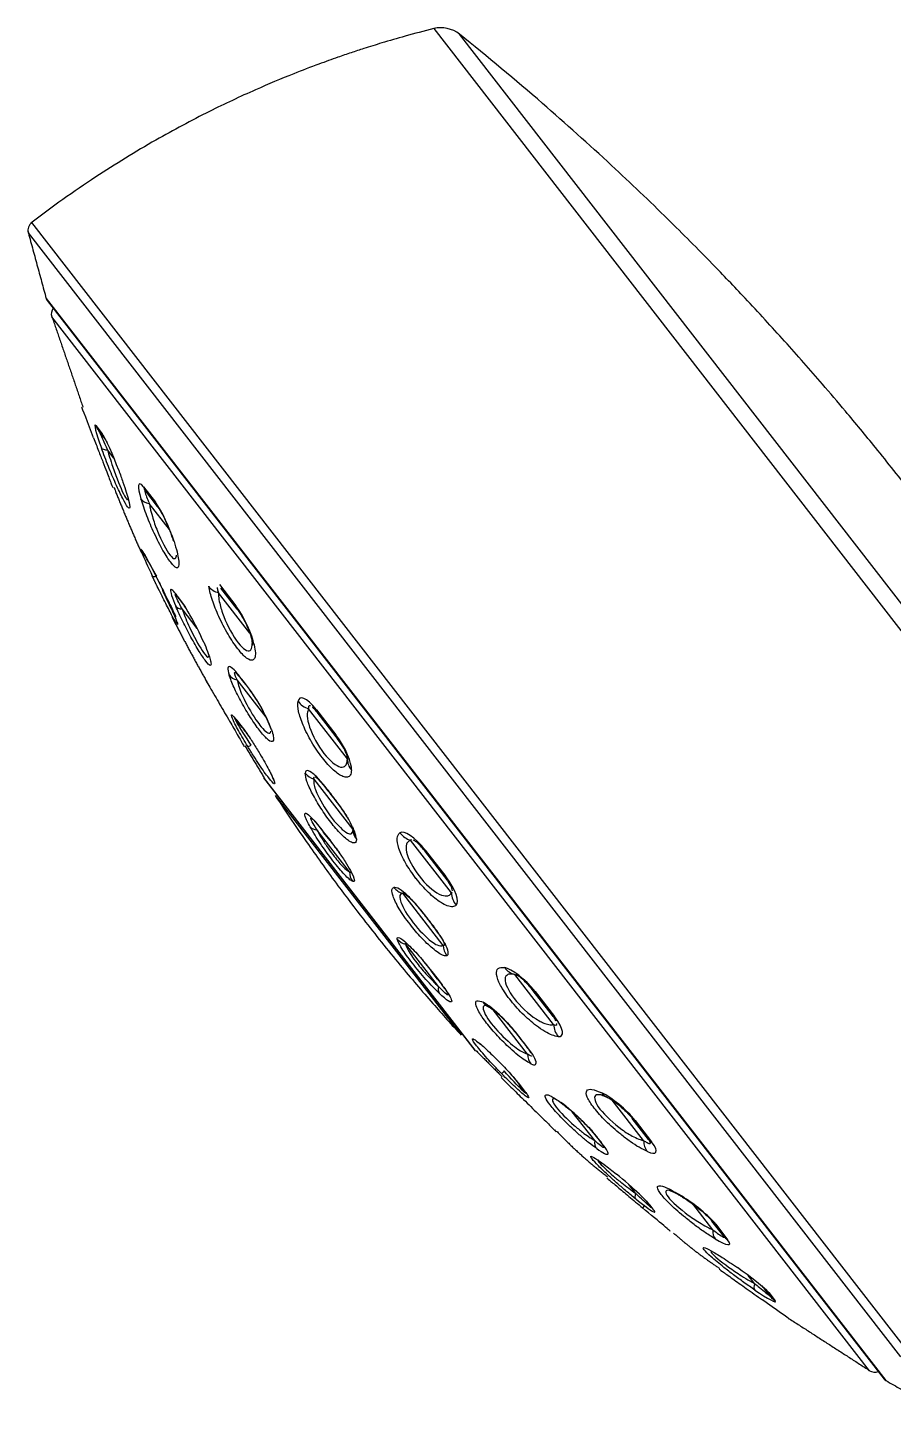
# Model space of a CAD drawing. Extents: x 0 to 1354, y 0 to 992.
# Drawn here: x 839.1 to 882.7, y 660.9 to 730.9 of the extents above; entities that cross this region are included whole.
import ezdxf

# ---------------------------------------------------------------- set-up
doc = ezdxf.new("R2010")
doc.units = 0
doc.header["$LTSCALE"] = 6
doc.header["$MEASUREMENT"] = 0
doc.layers.add('1', color=7, linetype='CONTINUOUS')

msp = doc.modelspace()

# ---------------------------------------------------------------- linework, layer by layer
at = {"layer": '1', "color": 7, "linetype": 'Continuous', "lineweight": -3}
for p, q in [((859.569, 730.858), (900.275, 678.38)), ((900.442, 679.558), (860.87, 730.574)), ((839.135, 720.569), (883.104, 663.884)), ((883.635, 663.952), (839.315, 721.089)), ((840.041, 717.249), (861.198, 689.973)), ((840.092, 717.149), (882.272, 662.771)), ((881.531, 663.193), (840.316, 716.326)), ((841.827, 711.772), (841.835, 711.763)), ((842.548, 710.842), (842.866, 710.433)), ((843.005, 710.173), (842.691, 710.578)), ((843.457, 709.21), (843.137, 709.623)), ((844.937, 707.762), (845.541, 706.984)), ((845.652, 706.761), (845.055, 707.531)), ((846.25, 705.608), (845.236, 706.916)), ((844.872, 704.542), (844.868, 704.547)), ((844.952, 704.403), (844.963, 704.39)), ((850.303, 700.384), (848.726, 702.416)), ((848.768, 702.825), (849.599, 701.753)), ((849.667, 701.586), (848.845, 702.646)), ((846.658, 702.24), (846.646, 702.256)), ((846.713, 702.134), (846.726, 702.116)), ((846.737, 702.102), (846.725, 702.117)), ((846.737, 702.102), (847.002, 701.761)), ((847.653, 700.616), (846.891, 701.599)), ((848.06, 698.037), (848.062, 698.034)), ((851.12, 696.146), (849.66, 698.028)), ((849.983, 697.953), (849.965, 697.977)), ((850.034, 697.851), (850.016, 697.875)), ((850.034, 697.851), (850.056, 697.823)), ((855.225, 694.039), (853.265, 696.566)), ((853.664, 696.512), (854.641, 695.253)), ((854.656, 695.154), (853.689, 696.4)), ((849.65, 695.988), (849.85, 695.729)), ((849.903, 695.646), (849.704, 695.902)), ((856.342, 686.206), (851.005, 693.087)), ((851.031, 693.049), (861.65, 679.36)), ((855.513, 690.483), (853.542, 693.024)), ((851.586, 692.186), (860.952, 680.112)), ((854.4, 692.259), (854.378, 692.288)), ((854.413, 692.206), (854.391, 692.234)), ((855.331, 688.342), (853.683, 690.467)), ((854.007, 690.37), (854.332, 689.951)), ((854.346, 689.917), (854.024, 690.332)), ((855.522, 690.333), (855.515, 690.335)), ((860.468, 687.279), (858.407, 689.936)), ((861.198, 689.973), (882.356, 662.697)), ((860.131, 688.096), (859.115, 689.406)), ((859.148, 689.443), (860.175, 688.118)), ((860.052, 684.631), (858.011, 687.262)), ((861.68, 679.325), (856.342, 686.206)), ((859.283, 685.928), (859.26, 685.958)), ((859.311, 685.928), (859.288, 685.958)), ((859.808, 682.571), (858.16, 684.695)), ((859.763, 682.935), (859.441, 683.35)), ((859.47, 683.327), (859.795, 682.909)), ((865.611, 680.649), (863.651, 683.176)), ((865.556, 681.101), (864.59, 682.347)), ((864.682, 682.308), (865.658, 681.049)), ((864.3, 679.155), (862.569, 681.386)), ((865.556, 681.101), (865.622, 681.016)), ((863.985, 679.867), (863.964, 679.893)), ((864.053, 679.815), (864.032, 679.841)), ((864.083, 677.365), (863.884, 677.621)), ((863.951, 677.55), (864.152, 677.291)), ((870.149, 674.798), (868.566, 676.839)), ((867.683, 674.794), (866.553, 676.25)), ((870.401, 674.856), (869.579, 675.915)), ((869.724, 675.808), (870.555, 674.736)), ((865.742, 675.242), (865.74, 675.244)), ((867.854, 674.878), (867.869, 674.859)), ((867.884, 674.839), (867.869, 674.859)), ((867.986, 674.744), (867.97, 674.764)), ((870.401, 674.856), (870.406, 674.849)), ((869.744, 672.136), (869.4, 672.58)), ((870.287, 671.742), (870.446, 671.536)), ((873.639, 670.299), (872.624, 671.608)), ((870.455, 671.525), (870.446, 671.536)), ((870.578, 671.402), (870.57, 671.413)), ((871.474, 670.246), (871.48, 670.239)), ((874.19, 669.97), (873.593, 670.74)), ((873.782, 670.577), (874.385, 669.799)), ((875.739, 667.592), (875.421, 668.001)), ((876.554, 666.923), (876.24, 667.328)), ((876.457, 667.128), (876.774, 666.719)), ((877.495, 665.789), (877.488, 665.798))]:
    msp.add_line(p, q, dxfattribs=at)
for centre, radius, start, end in [((859.933, 729.403), 1.5, 51.31632, 104.0407), ((839.619, 720.692), 0.5, 127.45941, 194.22213), ((840.329, 717.333), 0.3, 196.31569, 217.7995), ((840.795, 716.472), 0.5, 144.06275, 196.89958), ((851.426, 693.356), 0.5, 212.49849, 217.7995), ((862.045, 679.666), 0.5, 217.7995, 223.10116), ((881.791, 663.62), 0.5, 238.70103, 291.53692), ((882.509, 662.955), 0.3, 217.7995, 239.28486)]:
    msp.add_arc(centre, radius, start, end, dxfattribs=at)
for centre, major_axis, ratio, start_param, end_param in [((843.482, 711.191), (-0.79, -0.613), 0.95956, 5.969297, 6.283185), ((843.796, 710.786), (0.79, 0.613), 0.941765, 2.827704, 3.141593), ((843.749, 710.083), (-0.941, -0.34), 0.329999, 0.070847, 0.748876), ((845.845, 708.144), (-0.79, -0.613), 0.825606, 5.969297, 6.283185), ((845.727, 707.533), (-0.958, -0.287), 0.591366, 0.189181, 0.86721), ((846.442, 707.374), (0.79, 0.613), 0.791757, 2.827704, 3.141593), ((845.595, 704.88), (0.632, 0.49), 0.98313, 2.907178, 3.141593), ((845.599, 704.874), (-0.632, -0.49), 0.982815, 6.04877, 6.283185), ((847.376, 705.407), (-0.953, -0.304), 0.532582, 6.233886, 6.511252), ((846.111, 703.604), (-0.724, -0.341), 0.197622, 0.016742, 0.713605), ((849.106, 703.177), (-0.987, -0.159), 0.794845, 0.373885, 1.051914), ((847.279, 702.098), (-0.735, -0.316), 0.529919, 0.109514, 0.806377), ((847.357, 702.608), (0.632, 0.49), 0.850668, 2.907178, 3.141593), ((847.369, 702.592), (-0.632, -0.49), 0.849766, 6.04877, 6.283185), ((850.457, 702.199), (0.79, 0.613), 0.564247, 2.827704, 3.141593), ((848.68, 700.292), (-0.733, -0.32), 0.498558, 6.187562, 6.436277), ((851.376, 700.251), (-0.98, -0.201), 0.752136, 0.016121, 0.389894), ((849.946, 698.659), (-0.763, -0.24), 0.790647, 0.258383, 0.955246), ((848.762, 698.422), (-0.632, -0.49), 0.999814, 6.129539, 6.283185), ((850.667, 698.341), (-0.632, -0.49), 0.601951, 6.04877, 6.283185), ((853.556, 697.44), (-0.984, 0.179), 0.920519, 0.762673, 1.440702), ((854.479, 697.013), (-0.79, -0.613), 0.336273, 5.969297, 6.283185), ((850.336, 696.393), (0.632, 0.49), 0.820215, 2.987946, 3.141593), ((850.535, 696.136), (-0.632, -0.49), 0.797517, 6.129539, 6.283185), ((852.07, 695.922), (-0.759, -0.252), 0.768418, 6.253134, 6.575553), ((850.882, 695.078), (-0.684, -0.414), 0.069588, 0.056778, 0.698233), ((855.446, 695.767), (0.79, 0.613), 0.281505, 2.827704, 3.141593), ((856.224, 694), (-0.998, 0.063), 0.898066, 0.027091, 0.70512), ((853.752, 693.752), (-0.799, 0.038), 0.944594, 0.651641, 1.348505), ((852.184, 693.399), (-0.748, -0.283), 0.920959, 6.24363, 6.510766), ((855.024, 692.724), (0.632, 0.49), 0.274487, 2.907178, 3.141593), ((855.046, 692.696), (-0.632, -0.49), 0.272839, 6.04877, 6.283185), ((854, 691.058), (-0.698, -0.391), 0.638772, 0.144702, 0.786157), ((856.312, 690.453), (-0.8, -0.014), 0.934499, 6.22356, 6.920424), ((854.656, 690.823), (0.632, 0.49), 0.327322, 2.987946, 3.141593), ((854.978, 690.408), (-0.632, -0.49), 0.290596, 6.129539, 6.283185), ((858.64, 690.885), (-0.51, 0.86), 0.956087, 1.665107, 2.343136), ((859.905, 690.018), (-0.79, -0.613), 0.028793, 5.969297, 6.283185), ((856.108, 688.341), (0.359, 0.715), 0.963967, 2.019888, 2.661343), ((860.921, 688.708), (0.79, 0.613), 0.028793, 3.141593, 3.455481), ((858.184, 688.039), (-0.15, 0.786), 0.970968, 2.0263, 2.723163), ((861.446, 687.268), (-0.706, 0.708), 0.956087, 0.798457, 1.476486), ((859.892, 686.448), (0.632, 0.49), 0.091415, 3.141593, 3.376008), ((859.915, 686.419), (-0.632, -0.49), 0.093121, 0, 0.234415), ((858.352, 685.448), (-0.782, -0.17), 0.963967, 0.480249, 1.121705), ((860.834, 684.623), (-0.263, 0.756), 0.974371, 1.233845, 1.930708), ((863.862, 684.153), (0.188, 0.982), 0.898066, 2.436473, 3.114501), ((860.073, 683.84), (0.632, 0.49), 0.290596, 3.141593, 3.295239), ((860.395, 683.425), (-0.632, -0.49), 0.327322, 0, 0.153647), ((860.46, 682.73), (0.552, 0.579), 0.638772, 2.355436, 2.996891), ((865.38, 682.96), (-0.79, -0.613), 0.281505, 0, 0.313888), ((862.642, 682.292), (0.363, 0.713), 0.866208, 2.726411, 3.118255), ((866.346, 681.714), (0.79, 0.613), 0.336273, 3.141593, 3.455481), ((866.531, 680.713), (0.071, 0.997), 0.920519, 1.700891, 2.378919), ((862.275, 680.39), (0.46, 0.655), 0.920959, 2.914012, 3.198367), ((864.596, 680.383), (0.632, 0.49), 0.444971, 3.141593, 3.376008), ((864.617, 680.357), (-0.632, -0.49), 0.446505, 0, 0.234415), ((865.024, 679.221), (0.341, 0.724), 0.882649, 2.049803, 2.746667), ((863.578, 678.711), (0.572, 0.56), 0.069588, 2.443359, 3.084815), ((864.516, 678.112), (0.632, 0.49), 0.797517, 3.141593, 3.295239), ((864.715, 677.855), (-0.632, -0.49), 0.820215, 0, 0.153647), ((868.711, 677.903), (0.439, 0.899), 0.752136, 2.751698, 3.1274), ((866.524, 677.287), (0.47, 0.647), 0.644461, 2.929366, 3.225859), ((870.369, 676.528), (-0.79, -0.613), 0.564247, 0, 0.313888), ((866.29, 675.825), (0.632, 0.49), 0.999814, 3.141593, 3.295239), ((868.317, 674.976), (0.464, 0.651), 0.67172, 2.272821, 2.969684), ((868.501, 675.35), (0.632, 0.49), 0.738431, 3.141593, 3.376008), ((868.516, 675.33), (-0.632, -0.49), 0.739586, 0, 0.234415), ((870.98, 674.977), (0.4, 0.917), 0.794845, 2.089679, 2.767708), ((871.191, 675.468), (0.79, 0.613), 0.610836, 3.141593, 3.455481), ((870.268, 672.461), (0.503, 0.622), 0.370072, 2.384959, 3.081822), ((872.71, 672.746), (0.531, 0.847), 0.532582, 2.913526, 3.209486), ((870.613, 672.016), (0.513, 0.614), 0.018443, 2.467967, 3.16483), ((870.613, 672.016), (0.513, 0.614), 0.018443, 2.467967, 3.16483), ((871.079, 672.026), (0.632, 0.49), 0.932162, 3.141593, 3.376008), ((871.087, 672.016), (-0.632, -0.49), 0.932781, 0, 0.234415), ((874.383, 671.353), (-0.79, -0.613), 0.791757, 0, 0.313888), ((874.359, 670.62), (0.516, 0.857), 0.591366, 2.274383, 2.952412), ((874.981, 670.583), (0.79, 0.613), 0.825606, 3.141593, 3.455481), ((876.337, 668.071), (0.563, 0.827), 0.329999, 2.392717, 3.070746), ((876.72, 667.577), (0.578, 0.816), 0.03633, 2.96891, 3.166156), ((877.03, 667.941), (-0.79, -0.613), 0.941765, 0, 0.313888), ((877.344, 667.536), (0.79, 0.613), 0.95956, 3.141593, 3.455481)]:
    msp.add_ellipse(centre, major_axis=major_axis, ratio=ratio, start_param=start_param, end_param=end_param, dxfattribs=at)
for points, knots in [([(859.569, 730.858), (859.086, 730.737), (858.211, 730.506), (857.038, 730.165), (856.135, 729.883), (855.4, 729.642), (854.645, 729.383), (853.678, 729.036), (852.289, 728.503), (850.439, 727.725), (848.109, 726.629), (845.407, 725.185), (842.384, 723.331), (840.331, 721.869), (839.267, 721.052)], [0, 0, 0, 0, 0.065803, 0.119602, 0.161317, 0.190896, 0.221863, 0.266738, 0.326647, 0.418415, 0.531851, 0.666834, 0.823065, 1, 1, 1, 1]), ([(883.679, 707.411), (883.072, 708.193), (881.964, 709.591), (880.45, 711.426), (879.24, 712.847), (878.218, 714.021), (877.255, 715.104), (876.268, 716.19), (875.054, 717.497), (873.433, 719.195), (871.204, 721.437), (868.367, 724.148), (864.881, 727.278), (862.287, 729.439), (860.87, 730.574)], [0, 0, 0, 0, 0.091203, 0.164228, 0.219022, 0.26303, 0.307492, 0.352519, 0.398108, 0.471724, 0.568695, 0.689131, 0.832952, 1, 1, 1, 1]), ([(842.432, 710.221), (842.514, 710.005), (842.674, 709.589), (842.9, 708.999), (843.131, 708.398), (843.347, 707.844), (843.396, 707.715), (843.396, 707.715), (843.396, 707.715)], [0, 0, 0, 0, 0.174866, 0.338216, 0.500147, 0.754549, 0.999211, 1, 1, 1, 1]), ([(842.691, 710.578), (842.698, 710.565), (842.715, 710.533), (842.819, 710.306), (842.973, 709.972), (843.09, 709.722), (843.137, 709.623)], [0, 0, 0, 0, 0.208279, 0.500324, 0.801781, 1, 1, 1, 1]), ([(843.695, 708.592), (843.77, 708.387), (843.914, 707.989), (844.082, 707.475), (844.217, 706.999), (844.287, 706.632), (844.167, 706.69), (843.912, 707.113), (843.548, 707.891), (843.16, 708.806), (842.935, 709.411), (842.819, 709.722)], [0, 0, 0, 0, 0.087456, 0.169153, 0.25014, 0.377375, 0.499739, 0.622279, 0.749894, 0.871256, 1, 1, 1, 1]), ([(843.137, 709.623), (843.159, 709.537), (843.219, 709.301), (843.374, 708.8), (843.691, 707.904), (843.984, 707.281), (844.127, 707.096), (844.153, 707.102), (844.159, 707.16)], [0, 0, 0, 0, 0.074703, 0.205338, 0.409876, 0.805792, 0.805995, 1, 1, 1, 1]), ([(845.055, 707.531), (845.039, 707.548), (844.999, 707.588), (845.02, 707.469), (845.107, 707.221), (845.2, 707.002), (845.236, 706.916)], [0, 0, 0, 0, 0.208279, 0.500324, 0.801781, 1, 1, 1, 1]), ([(846.485, 704.996), (846.539, 704.817), (846.645, 704.469), (846.723, 704.07), (846.734, 703.754), (846.639, 703.6), (846.333, 703.898), (845.925, 704.518), (845.487, 705.392), (845.084, 706.325), (844.908, 706.866), (844.818, 707.145)], [0, 0, 0, 0, 0.087456, 0.169153, 0.25014, 0.377375, 0.499739, 0.622279, 0.749894, 0.871256, 1, 1, 1, 1]), ([(845.236, 706.916), (845.249, 706.842), (845.283, 706.64), (845.406, 706.181), (845.71, 705.301), (846.1, 704.552), (846.467, 704.079), (846.595, 704.086), (846.614, 704.307), (846.615, 704.318)], [0, 0, 0, 0, 0.061082, 0.167897, 0.335139, 0.658862, 0.659028, 0.983191, 1, 1, 1, 1]), ([(845.617, 706.812), (845.693, 706.709), (845.841, 706.481), (846.066, 706.042), (846.264, 705.576), (846.369, 705.279), (846.416, 705.131)], [0, 0, 0, 0, 0.247766, 0.491358, 0.742839, 1, 1, 1, 1]), ([(844.868, 704.547), (844.839, 704.585), (844.81, 704.622), (844.805, 704.59), (844.828, 704.521), (844.971, 704.167), (845.166, 703.731), (845.388, 703.261)], [0, 0, 0, 0, 0.25, 0.25, 0.5, 0.5, 1, 1, 1, 1]), ([(845.881, 702.625), (845.657, 703.1), (845.407, 703.604), (845.124, 704.14), (845.046, 704.28), (844.934, 704.463), (844.902, 704.503), (844.872, 704.542)], [0, 0, 0, 0, 0.5, 0.5, 0.75, 0.75, 1, 1, 1, 1]), ([(845.608, 703.253), (845.416, 703.591), (845.227, 703.926), (845.036, 704.257), (844.987, 704.34), (844.935, 704.425), (844.934, 704.426), (844.963, 704.39)], [0, 0, 0, 0, 0.5, 0.5, 0.75, 0.75, 1, 1, 1, 1]), ([(845.881, 702.625), (845.968, 702.44), (846.136, 702.083), (846.35, 701.612), (846.542, 701.169), (846.684, 700.813), (846.654, 700.793), (846.482, 701.074), (846.163, 701.678), (845.782, 702.436), (845.521, 702.983), (845.388, 703.261)], [0, 0, 0, 0, 0.087607, 0.169371, 0.250856, 0.377447, 0.501128, 0.621802, 0.747777, 0.872041, 1, 1, 1, 1]), ([(845.742, 702.926), (845.755, 702.896), (845.893, 702.565), (846.24, 701.789), (846.495, 701.299), (846.561, 701.214), (846.568, 701.211), (846.57, 701.222)], [0, 0, 0, 0, 0.035196, 0.379493, 0.871321, 0.872646, 1, 1, 1, 1]), ([(845.876, 702.651), (845.979, 702.442), (846.163, 702.068), (846.393, 701.597), (846.537, 701.293), (846.569, 701.228), (846.571, 701.224)], [0, 0, 0, 0, 0.26605, 0.52204, 0.769922, 1, 1, 1, 1]), ([(846.646, 702.256), (846.561, 702.365), (846.476, 702.475), (846.352, 702.596), (846.314, 702.606), (846.287, 702.471), (846.389, 702.155), (846.566, 701.742)], [0, 0, 0, 0, 0.25, 0.25, 0.5, 0.5, 1, 1, 1, 1]), ([(850.527, 699.784), (850.551, 699.644), (850.597, 699.373), (850.565, 699.118), (850.436, 698.981), (850.172, 699.045), (849.705, 699.55), (849.189, 700.311), (848.734, 701.205), (848.376, 702.081), (848.282, 702.517), (848.233, 702.742)], [0, 0, 0, 0, 0.087456, 0.169153, 0.25014, 0.377375, 0.499739, 0.622279, 0.749894, 0.871256, 1, 1, 1, 1]), ([(848.656, 702.675), (848.659, 702.654), (848.673, 702.582), (848.705, 702.483), (848.726, 702.416)], [0, 0, 0, 0, 0.321609, 1, 1, 1, 1]), ([(848.726, 702.416), (848.725, 702.36), (848.723, 702.206), (848.786, 701.823), (849.026, 701.027), (849.463, 700.217), (849.968, 699.566), (850.321, 699.357), (850.418, 699.663), (850.427, 699.83), (850.427, 699.862)], [0, 0, 0, 0, 0.051469, 0.141473, 0.282394, 0.555169, 0.555309, 0.828454, 0.969059, 1, 1, 1, 1]), ([(846.891, 701.599), (846.725, 701.904), (846.596, 702.161), (846.532, 702.328), (846.531, 702.348), (846.585, 702.298), (846.641, 702.226), (846.725, 702.117)], [0, 0, 0, 0, 0.5, 0.5, 0.75, 0.75, 1, 1, 1, 1]), ([(847.979, 699.92), (848.047, 699.76), (848.179, 699.449), (848.302, 699.095), (848.365, 698.819), (848.333, 698.688), (848.102, 698.927), (847.756, 699.432), (847.334, 700.169), (846.904, 700.989), (846.68, 701.489), (846.566, 701.742)], [0, 0, 0, 0, 0.087607, 0.169371, 0.250856, 0.377447, 0.501128, 0.621802, 0.747777, 0.872041, 1, 1, 1, 1]), ([(847.979, 699.92), (847.795, 700.343), (847.536, 700.86), (847.163, 701.512), (847.042, 701.706), (846.831, 702.017), (846.744, 702.129), (846.658, 702.24)], [0, 0, 0, 0, 0.5, 0.5, 0.75, 0.75, 1, 1, 1, 1]), ([(846.737, 702.102), (846.824, 701.989), (846.929, 701.855), (847.056, 701.68), (847.071, 701.659), (847.087, 701.638)], [0, 0, 0, 0, 0.881349, 0.881349, 1, 1, 1, 1]), ([(846.891, 701.599), (846.935, 701.476), (847.074, 701.089), (847.482, 700.188), (847.877, 699.517), (848.158, 699.155), (848.234, 699.129), (848.244, 699.231)], [0, 0, 0, 0, 0.112844, 0.354672, 0.700123, 0.701053, 1, 1, 1, 1]), ([(849.642, 701.623), (849.737, 701.495), (849.91, 701.235), (850.14, 700.796), (850.308, 700.381), (850.377, 700.143), (850.4, 700.031)], [0, 0, 0, 0, 0.252771, 0.498396, 0.748261, 1, 1, 1, 1]), ([(850.427, 699.858), (850.427, 699.827), (850.425, 699.798), (850.423, 699.77), (850.423, 699.77)], [0, 0, 0, 0, 0.993424, 1, 1, 1, 1]), ([(849.965, 697.977), (849.836, 698.142), (849.706, 698.311), (849.477, 698.567), (849.38, 698.652), (849.176, 698.745), (849.159, 698.584), (849.257, 698.274)], [0, 0, 0, 0, 0.25, 0.25, 0.5, 0.5, 1, 1, 1, 1]), ([(851.398, 695.512), (851.434, 695.394), (851.503, 695.165), (851.505, 694.966), (851.418, 694.883), (851.204, 694.986), (850.8, 695.449), (850.33, 696.113), (849.875, 696.893), (849.472, 697.679), (849.329, 698.074), (849.257, 698.274)], [0, 0, 0, 0, 0.087607, 0.169371, 0.250856, 0.377447, 0.501128, 0.621802, 0.747777, 0.872041, 1, 1, 1, 1]), ([(849.66, 698.028), (849.548, 698.264), (849.503, 698.413), (849.56, 698.402), (849.566, 698.4), (849.573, 698.395)], [0, 0, 0, 0, 0.910021, 0.910021, 1, 1, 1, 1]), ([(849.573, 698.395), (849.601, 698.379), (849.645, 698.336), (849.783, 698.176), (849.888, 698.04), (850.016, 697.875)], [0, 0, 0, 0, 0.445139, 0.445139, 1, 1, 1, 1]), ([(848.062, 698.034), (848.074, 698.015), (848.097, 697.979), (848.273, 697.68), (848.583, 697.148), (848.952, 696.511), (849.283, 695.94), (849.429, 695.687), (849.501, 695.564)], [0, 0, 0, 0, 0.178327, 0.339125, 0.500023, 0.752204, 0.878517, 1, 1, 1, 1]), ([(849.66, 698.028), (849.682, 697.935), (849.749, 697.64), (850.088, 696.828), (850.559, 696.06), (851.016, 695.47), (851.277, 695.262), (851.355, 695.383), (851.363, 695.432)], [0, 0, 0, 0, 0.097099, 0.305185, 0.602436, 0.603236, 0.900981, 1, 1, 1, 1]), ([(851.398, 695.512), (851.291, 695.836), (851.07, 696.303), (850.668, 696.993), (850.524, 697.218), (850.244, 697.617), (850.113, 697.785), (849.983, 697.953)], [0, 0, 0, 0, 0.5, 0.5, 0.75, 0.75, 1, 1, 1, 1]), ([(850.018, 697.874), (850.146, 697.717), (850.338, 697.458), (850.606, 697.063), (850.792, 696.764), (850.959, 696.466), (851.153, 696.083), (851.255, 695.836), (851.305, 695.686)], [0, 0, 0, 0, 0.266623, 0.392615, 0.515594, 0.636826, 0.757699, 1, 1, 1, 1]), ([(855.427, 693.467), (855.413, 693.376), (855.386, 693.201), (855.231, 693.102), (854.961, 693.147), (854.541, 693.412), (853.954, 694.072), (853.384, 694.902), (852.972, 695.741), (852.714, 696.489), (852.725, 696.789), (852.731, 696.944)], [0, 0, 0, 0, 0.087456, 0.169153, 0.25014, 0.377375, 0.499739, 0.622279, 0.749894, 0.871256, 1, 1, 1, 1]), ([(850.2, 694.662), (850.119, 694.798), (849.951, 695.08), (849.657, 695.602), (849.387, 696.133), (849.338, 696.365), (849.543, 696.117), (849.65, 695.988)], [0, 0, 0, 0, 0.121003, 0.24993, 0.500418, 0.740079, 1, 1, 1, 1]), ([(850.376, 694.73), (850.093, 695.157), (849.82, 695.59), (849.595, 695.976), (849.552, 696.058), (849.556, 696.087), (849.605, 696.03), (849.704, 695.902)], [0, 0, 0, 0, 0.5, 0.5, 0.75, 0.75, 1, 1, 1, 1]), ([(853.265, 696.566), (853.248, 696.53), (853.201, 696.433), (853.185, 696.152), (853.313, 695.5), (853.743, 694.7), (854.337, 693.934), (854.835, 693.537), (855.119, 693.66), (855.206, 693.848), (855.22, 693.988), (855.225, 694.039)], [0, 0, 0, 0, 0.046355, 0.127416, 0.254336, 0.50001, 0.500136, 0.746142, 0.872777, 0.954138, 1, 1, 1, 1]), ([(853.354, 696.718), (853.308, 696.734), (853.257, 696.714), (853.262, 696.608), (853.265, 696.566)], [0, 0, 0, 0, 0.602963, 1, 1, 1, 1]), ([(853.689, 696.4), (853.633, 696.468), (853.548, 696.571), (853.477, 696.637), (853.455, 696.655)], [0, 0, 0, 0, 0.664787, 1, 1, 1, 1]), ([(849.501, 695.564), (849.578, 695.43), (849.729, 695.17), (849.948, 694.792), (850.015, 694.675), (850.015, 694.675), (850.015, 694.675)], [0, 0, 0, 0, 0.26018, 0.505794, 0.999067, 1, 1, 1, 1]), ([(849.85, 695.729), (849.945, 695.603), (850.126, 695.363), (850.474, 694.843), (850.882, 694.184), (851.218, 693.59), (851.429, 693.173), (851.486, 693.035), (851.514, 692.968)], [0, 0, 0, 0, 0.178327, 0.339125, 0.500023, 0.752204, 0.878517, 1, 1, 1, 1]), ([(849.888, 695.666), (849.952, 695.583), (850.087, 695.403), (850.245, 695.18), (850.324, 695.065)], [0, 0, 0, 0, 0.515527, 1, 1, 1, 1]), ([(855.225, 694.039), (855.223, 694.081), (855.217, 694.188), (855.103, 694.469), (854.899, 694.825), (854.727, 695.057), (854.656, 695.154)], [0, 0, 0, 0, 0.200427, 0.49953, 0.790892, 1, 1, 1, 1]), ([(851.514, 692.968), (851.534, 692.908), (851.573, 692.793), (851.527, 692.756), (851.287, 693.015), (850.875, 693.596), (850.493, 694.184), (850.3, 694.5), (850.2, 694.662)], [0, 0, 0, 0, 0.130106, 0.252927, 0.499594, 0.746402, 0.869479, 1, 1, 1, 1]), ([(851.333, 693.359), (851.333, 693.359), (851.372, 693.277), (851.403, 693.207), (851.425, 693.148)], [0, 0, 0, 0, 0.000115, 1, 1, 1, 1]), ([(854.378, 692.288), (854.223, 692.487), (854.064, 692.692), (853.759, 693.046), (853.614, 693.194), (853.25, 693.493), (853.104, 693.499), (853.096, 693.325)], [0, 0, 0, 0, 0.25, 0.25, 0.5, 0.5, 1, 1, 1, 1]), ([(855.677, 689.997), (855.67, 689.932), (855.658, 689.808), (855.527, 689.781), (855.288, 689.894), (854.91, 690.208), (854.383, 690.829), (853.858, 691.565), (853.443, 692.293), (853.138, 692.952), (853.11, 693.199), (853.096, 693.325)], [0, 0, 0, 0, 0.087607, 0.169371, 0.250856, 0.377447, 0.501128, 0.621802, 0.747777, 0.872041, 1, 1, 1, 1]), ([(853.542, 693.024), (853.533, 692.969), (853.507, 692.796), (853.706, 692.163), (854.179, 691.393), (854.731, 690.682), (855.136, 690.292), (855.455, 690.224), (855.491, 690.384), (855.513, 690.483)], [0, 0, 0, 0, 0.080562, 0.253207, 0.499831, 0.500495, 0.747529, 0.843295, 1, 1, 1, 1]), ([(853.587, 693.139), (853.614, 693.129), (853.651, 693.104), (853.769, 692.998), (853.863, 692.896), (854.096, 692.615), (854.236, 692.434), (854.391, 692.234)], [0, 0, 0, 0, 0.248031, 0.248031, 0.624016, 0.624016, 1, 1, 1, 1]), ([(851.586, 692.186), (852.129, 691.354), (853.161, 689.827), (854.651, 687.757), (855.591, 686.517), (856.024, 685.959)], [0, 0, 0, 0, 0.389678, 0.722924, 1, 1, 1, 1]), ([(855.677, 689.997), (855.674, 690.186), (855.532, 690.551), (855.166, 691.193), (855.021, 691.42), (854.714, 691.855), (854.556, 692.057), (854.4, 692.259)], [0, 0, 0, 0, 0.5, 0.5, 0.75, 0.75, 1, 1, 1, 1]), ([(854.413, 692.206), (854.571, 692.002), (854.725, 691.805), (855, 691.431), (855.119, 691.257), (855.219, 691.1), (855.221, 691.096), (855.224, 691.092)], [0, 0, 0, 0, 0.492929, 0.492929, 0.985859, 0.985859, 1, 1, 1, 1]), ([(853.345, 690.608), (853.29, 690.709), (853.177, 690.92), (853.059, 691.216), (853.076, 691.377), (853.427, 691.094), (853.809, 690.618), (854.007, 690.37)], [0, 0, 0, 0, 0.121003, 0.24993, 0.500418, 0.740079, 1, 1, 1, 1]), ([(855.471, 687.867), (855.419, 687.899), (855.319, 687.963), (855.009, 688.267), (854.5, 688.874), (853.954, 689.627), (853.572, 690.215), (853.422, 690.474), (853.345, 690.608)], [0, 0, 0, 0, 0.130106, 0.252927, 0.499594, 0.746402, 0.869479, 1, 1, 1, 1]), ([(853.403, 691.048), (853.433, 691.035), (853.494, 690.978), (853.692, 690.755), (853.842, 690.568), (854.024, 690.332)], [0, 0, 0, 0, 0.462834, 0.462834, 1, 1, 1, 1]), ([(853.683, 690.467), (853.763, 690.319), (853.918, 690.034), (854.237, 689.549), (854.609, 689.037), (855.049, 688.523), (855.234, 688.405), (855.331, 688.342)], [0, 0, 0, 0, 0.179168, 0.347393, 0.501625, 0.737142, 1, 1, 1, 1]), ([(854.332, 689.951), (854.473, 689.766), (854.74, 689.414), (855.114, 688.86), (855.441, 688.307), (855.584, 687.961), (855.569, 687.835), (855.503, 687.856), (855.471, 687.867)], [0, 0, 0, 0, 0.178327, 0.339125, 0.500023, 0.752204, 0.878517, 1, 1, 1, 1]), ([(860.706, 686.663), (860.649, 686.626), (860.541, 686.555), (860.265, 686.612), (859.866, 686.824), (859.319, 687.253), (858.875, 687.76), (858.48, 688.269), (858.097, 688.827), (857.786, 689.537), (857.672, 690.098), (857.803, 690.243), (857.87, 690.319)], [0, 0, 0, 0, 0.087458, 0.169158, 0.250147, 0.37738, 0.499751, 0.500394, 0.622942, 0.750385, 0.871489, 1, 1, 1, 1]), ([(858.407, 689.936), (858.373, 689.922), (858.279, 689.885), (858.171, 689.724), (858.152, 689.262), (858.521, 688.54), (859.145, 687.735), (859.753, 687.198), (860.206, 687.103), (860.388, 687.167), (860.447, 687.249), (860.468, 687.279)], [0, 0, 0, 0, 0.046355, 0.127416, 0.254336, 0.50001, 0.500136, 0.746142, 0.872777, 0.954138, 1, 1, 1, 1]), ([(859.115, 689.406), (859.045, 689.491), (858.879, 689.695), (858.676, 689.877), (858.567, 689.941), (858.531, 689.954)], [0, 0, 0, 0, 0.303083, 0.72806, 1, 1, 1, 1]), ([(860.517, 687.395), (860.513, 687.433), (860.478, 687.554), (860.353, 687.795), (860.196, 688.007), (860.131, 688.096)], [0, 0, 0, 0, 0.269795, 0.694903, 1, 1, 1, 1]), ([(860.237, 684.117), (860.185, 684.113), (860.083, 684.103), (859.824, 684.242), (859.453, 684.525), (858.951, 684.999), (858.34, 685.724), (857.782, 686.518), (857.511, 687.098), (857.425, 687.474), (857.518, 687.533), (857.565, 687.563)], [0, 0, 0, 0, 0.087565, 0.16929, 0.250736, 0.377265, 0.500887, 0.639925, 0.78603, 0.891403, 1, 1, 1, 1]), ([(859.288, 685.958), (859.127, 686.164), (858.962, 686.378), (858.62, 686.78), (858.444, 686.968), (857.957, 687.425), (857.689, 687.587), (857.565, 687.563)], [0, 0, 0, 0, 0.25, 0.25, 0.5, 0.5, 1, 1, 1, 1]), ([(858.011, 687.262), (857.97, 687.25), (857.839, 687.211), (857.848, 686.824), (858.248, 686.147), (858.819, 685.411), (859.314, 684.906), (859.822, 684.593), (859.964, 684.617), (860.052, 684.631)], [0, 0, 0, 0, 0.080562, 0.253207, 0.499831, 0.500495, 0.747529, 0.843295, 1, 1, 1, 1]), ([(858.053, 687.264), (858.123, 687.245), (858.25, 687.148), (858.533, 686.857), (858.66, 686.712), (858.942, 686.367), (859.099, 686.166), (859.26, 685.958)], [0, 0, 0, 0, 0.443294, 0.443294, 0.721647, 0.721647, 1, 1, 1, 1]), ([(856.024, 685.959), (856.63, 685.177), (857.781, 683.741), (859.433, 681.799), (860.473, 680.636), (860.952, 680.112)], [0, 0, 0, 0, 0.388064, 0.721562, 1, 1, 1, 1]), ([(859.283, 685.928), (859.445, 685.719), (859.594, 685.528), (859.837, 685.195), (859.931, 685.054), (860.068, 684.818), (860.103, 684.73), (860.105, 684.68)], [0, 0, 0, 0, 0.320135, 0.320135, 0.64027, 0.64027, 1, 1, 1, 1]), ([(860.237, 684.117), (860.35, 684.157), (860.32, 684.379), (860.051, 684.896), (859.926, 685.096), (859.635, 685.511), (859.473, 685.719), (859.311, 685.928)], [0, 0, 0, 0, 0.5, 0.5, 0.75, 0.75, 1, 1, 1, 1]), ([(857.734, 684.949), (857.733, 684.982), (857.73, 685.05), (857.86, 685.027), (858.19, 684.784), (858.838, 684.118), (859.254, 683.598), (859.47, 683.327)], [0, 0, 0, 0, 0.121003, 0.24993, 0.500418, 0.740079, 1, 1, 1, 1]), ([(859.86, 682.208), (859.751, 682.316), (859.538, 682.524), (859.064, 683.04), (858.47, 683.755), (858.008, 684.401), (857.789, 684.778), (857.753, 684.891), (857.734, 684.949)], [0, 0, 0, 0, 0.130106, 0.252927, 0.499594, 0.746402, 0.869479, 1, 1, 1, 1]), ([(858.16, 684.695), (858.177, 684.629), (858.211, 684.499), (858.425, 684.149), (858.756, 683.69), (859.267, 683.085), (859.621, 682.748), (859.808, 682.571)], [0, 0, 0, 0, 0.179168, 0.347393, 0.501625, 0.737142, 1, 1, 1, 1]), ([(865.845, 680.037), (865.747, 680.054), (865.558, 680.087), (865.174, 680.284), (864.671, 680.63), (864.034, 681.173), (863.373, 681.929), (862.876, 682.665), (862.705, 683.194), (862.766, 683.53), (863.018, 683.519), (863.148, 683.514)], [0, 0, 0, 0, 0.087456, 0.169153, 0.25014, 0.377375, 0.499739, 0.622279, 0.749894, 0.871256, 1, 1, 1, 1]), ([(859.763, 682.935), (859.944, 682.701), (860.088, 682.51), (860.255, 682.263), (860.295, 682.189), (860.301, 682.156)], [0, 0, 0, 0, 0.538648, 0.538648, 1, 1, 1, 1]), ([(859.795, 682.909), (859.927, 682.735), (860.178, 682.403), (860.422, 682.017), (860.517, 681.762), (860.384, 681.773), (860.122, 681.967), (859.946, 682.129), (859.86, 682.208)], [0, 0, 0, 0, 0.178327, 0.339125, 0.500023, 0.752204, 0.878517, 1, 1, 1, 1]), ([(863.651, 683.176), (863.6, 683.184), (863.461, 683.205), (863.257, 683.167), (863.069, 682.922), (863.33, 682.34), (863.923, 681.575), (864.592, 680.959), (865.192, 680.674), (865.467, 680.62), (865.573, 680.641), (865.611, 680.649)], [0, 0, 0, 0, 0.046355, 0.127416, 0.254336, 0.50001, 0.500136, 0.746142, 0.872777, 0.954138, 1, 1, 1, 1]), ([(864.59, 682.347), (864.514, 682.44), (864.332, 682.665), (864.037, 682.952), (863.818, 683.113), (863.726, 683.151), (863.702, 683.159)], [0, 0, 0, 0, 0.226858, 0.544954, 0.873301, 1, 1, 1, 1]), ([(864.463, 678.669), (864.367, 678.721), (864.181, 678.82), (863.815, 679.096), (863.35, 679.501), (862.78, 680.062), (862.217, 680.729), (861.802, 681.324), (861.66, 681.7), (861.706, 681.906), (861.941, 681.813), (862.061, 681.767)], [0, 0, 0, 0, 0.087607, 0.169371, 0.250856, 0.377447, 0.501128, 0.621802, 0.747777, 0.872041, 1, 1, 1, 1]), ([(862.215, 681.599), (862.112, 681.612), (861.966, 681.507), (862.217, 681.031), (862.73, 680.369), (863.255, 679.825), (863.908, 679.326), (864.15, 679.22), (864.3, 679.155)], [0, 0, 0, 0, 0.169733, 0.443924, 0.444662, 0.719309, 0.825779, 1, 1, 1, 1]), ([(864.032, 679.841), (863.888, 680.027), (863.739, 680.22), (863.402, 680.614), (863.216, 680.815), (862.662, 681.359), (862.297, 681.646), (862.061, 681.767)], [0, 0, 0, 0, 0.25, 0.25, 0.5, 0.5, 1, 1, 1, 1]), ([(862.308, 681.578), (862.29, 681.583), (862.258, 681.592), (862.228, 681.598), (862.215, 681.599)], [0, 0, 0, 0, 0.513755, 1, 1, 1, 1]), ([(862.259, 681.59), (862.363, 681.536), (862.541, 681.416), (862.828, 681.171), (863.058, 680.952), (863.296, 680.704), (863.62, 680.336), (863.839, 680.063), (863.978, 679.877)], [0, 0, 0, 0, 0.239123, 0.359362, 0.480082, 0.603088, 0.729915, 1, 1, 1, 1]), ([(863.21, 680.821), (863.31, 680.708), (863.414, 680.586), (863.668, 680.276), (863.819, 680.081), (863.964, 679.893)], [0, 0, 0, 0, 0.417864, 0.417864, 1, 1, 1, 1]), ([(865.746, 680.811), (865.734, 680.836), (865.687, 680.921), (865.609, 681.029), (865.556, 681.101)], [0, 0, 0, 0, 0.333837, 1, 1, 1, 1]), ([(865.611, 680.649), (865.652, 680.636), (865.753, 680.604), (865.785, 680.649), (865.781, 680.697)], [0, 0, 0, 0, 0.401743, 1, 1, 1, 1]), ([(863.005, 678.154), (862.873, 678.29), (862.616, 678.555), (862.142, 679.071), (861.681, 679.615), (861.489, 679.913), (861.535, 679.949), (861.638, 679.882), (861.691, 679.848)], [0, 0, 0, 0, 0.130106, 0.252927, 0.499594, 0.746402, 0.869479, 1, 1, 1, 1]), ([(861.691, 679.848), (861.749, 679.804), (861.87, 679.713), (862.224, 679.401), (862.776, 678.872), (863.505, 678.102), (863.799, 677.739), (863.951, 677.55)], [0, 0, 0, 0, 0.121003, 0.24993, 0.500418, 0.740079, 1, 1, 1, 1]), ([(861.843, 679.717), (861.895, 679.681), (861.955, 679.634), (862.025, 679.576), (862.025, 679.576)], [0, 0, 0, 0, 0.999956, 1, 1, 1, 1]), ([(863.985, 679.867), (864.13, 679.679), (864.253, 679.521), (864.394, 679.324), (864.435, 679.263), (864.463, 679.213)], [0, 0, 0, 0, 0.629153, 0.629153, 1, 1, 1, 1]), ([(864.463, 678.669), (864.69, 678.563), (864.786, 678.622), (864.662, 678.952), (864.577, 679.101), (864.344, 679.44), (864.198, 679.627), (864.053, 679.815)], [0, 0, 0, 0, 0.5, 0.5, 0.75, 0.75, 1, 1, 1, 1]), ([(862.972, 677.971), (862.972, 677.971), (863.068, 677.878), (863.379, 677.572), (863.594, 677.361), (863.704, 677.252)], [0, 0, 0, 0, 0.492595, 0.738852, 1, 1, 1, 1]), ([(864.152, 677.291), (864.225, 677.194), (864.363, 677.009), (864.37, 676.928), (864.173, 677.049), (863.784, 677.39), (863.348, 677.808), (863.118, 678.04), (863.005, 678.154)], [0, 0, 0, 0, 0.178327, 0.339125, 0.500023, 0.752204, 0.878517, 1, 1, 1, 1]), ([(864.083, 677.365), (864.181, 677.238), (864.225, 677.176), (864.196, 677.179), (864.127, 677.241), (863.812, 677.553), (863.457, 677.928), (863.115, 678.307)], [0, 0, 0, 0, 0.25, 0.25, 0.5, 0.5, 1, 1, 1, 1]), ([(863.426, 678.173), (863.518, 678.069), (863.694, 677.86), (863.835, 677.685), (863.9, 677.602)], [0, 0, 0, 0, 0.481906, 1, 1, 1, 1]), ([(863.704, 677.252), (863.806, 677.153), (864.016, 676.947), (864.486, 676.485), (865.082, 675.899), (865.645, 675.343), (865.707, 675.278), (865.74, 675.244)], [0, 0, 0, 0, 0.121003, 0.24993, 0.500418, 0.740079, 1, 1, 1, 1]), ([(870.342, 674.239), (870.207, 674.304), (869.946, 674.43), (869.477, 674.736), (868.905, 675.171), (868.23, 675.764), (867.621, 676.452), (867.244, 677.034), (867.247, 677.338), (867.497, 677.431), (867.861, 677.276), (868.048, 677.197)], [0, 0, 0, 0, 0.087456, 0.169153, 0.25014, 0.377375, 0.499739, 0.622279, 0.749894, 0.871256, 1, 1, 1, 1]), ([(867.784, 674.388), (867.653, 674.485), (867.398, 674.672), (866.963, 675.038), (866.453, 675.5), (865.881, 676.064), (865.41, 676.613), (865.146, 677.013), (865.198, 677.138), (865.451, 677.079), (865.799, 676.84), (865.976, 676.719)], [0, 0, 0, 0, 0.087607, 0.169371, 0.250856, 0.377447, 0.501128, 0.621802, 0.747777, 0.872041, 1, 1, 1, 1]), ([(865.663, 676.904), (865.64, 676.908), (865.494, 676.915), (865.548, 676.736), (865.935, 676.237), (866.429, 675.734), (867.159, 675.134), (867.482, 674.924), (867.683, 674.794)], [0, 0, 0, 0, 0.048852, 0.362963, 0.363809, 0.678442, 0.800414, 1, 1, 1, 1]), ([(867.97, 674.764), (867.862, 674.904), (867.749, 675.05), (867.461, 675.382), (867.288, 675.566), (866.729, 676.116), (866.305, 676.48), (865.976, 676.719)], [0, 0, 0, 0, 0.25, 0.25, 0.5, 0.5, 1, 1, 1, 1]), ([(866.082, 676.622), (866.238, 676.508), (866.479, 676.317), (866.823, 676.011), (867.075, 675.769), (867.315, 675.522), (867.613, 675.188), (867.791, 674.969), (867.891, 674.833)], [0, 0, 0, 0, 0.244402, 0.365804, 0.486757, 0.609126, 0.734486, 1, 1, 1, 1]), ([(868.008, 677.099), (867.88, 677.12), (867.583, 677.102), (867.698, 676.709), (868.203, 676.057), (868.879, 675.432), (869.591, 675.003), (869.945, 674.847), (870.095, 674.811), (870.149, 674.798)], [0, 0, 0, 0, 0.14528, 0.426884, 0.427029, 0.709015, 0.854171, 0.947431, 1, 1, 1, 1]), ([(868.094, 677.082), (868.064, 677.089), (868.036, 677.095), (868.009, 677.099), (868.008, 677.099)], [0, 0, 0, 0, 0.993424, 1, 1, 1, 1]), ([(868.255, 677.012), (868.358, 676.962), (868.572, 676.836), (868.933, 676.569), (869.3, 676.237), (869.509, 676.005), (869.608, 675.882)], [0, 0, 0, 0, 0.252254, 0.50235, 0.747913, 1, 1, 1, 1]), ([(867.363, 675.489), (867.409, 675.435), (867.454, 675.381), (867.633, 675.163), (867.759, 675.001), (867.869, 674.859)], [0, 0, 0, 0, 0.247307, 0.247307, 1, 1, 1, 1]), ([(868.156, 674.45), (868.156, 674.442), (868.151, 674.44), (868.091, 674.45), (867.914, 674.587), (867.683, 674.794)], [0, 0, 0, 0, 0.158248, 0.158248, 1, 1, 1, 1]), ([(867.784, 674.388), (868.106, 674.159), (868.327, 674.056), (868.376, 674.164), (868.345, 674.243), (868.204, 674.464), (868.095, 674.603), (867.986, 674.744)], [0, 0, 0, 0, 0.5, 0.5, 0.75, 0.75, 1, 1, 1, 1]), ([(867.884, 674.839), (867.993, 674.699), (868.074, 674.595), (868.135, 674.503), (868.146, 674.483), (868.152, 674.469)], [0, 0, 0, 0, 0.713425, 0.713425, 1, 1, 1, 1]), ([(870.149, 674.798), (870.21, 674.76), (870.36, 674.666), (870.497, 674.624), (870.516, 674.692), (870.435, 674.807), (870.401, 674.856)], [0, 0, 0, 0, 0.200427, 0.49953, 0.790892, 1, 1, 1, 1]), ([(869.752, 671.851), (869.598, 671.977), (869.3, 672.221), (868.841, 672.617), (868.343, 673.064), (867.835, 673.546), (867.515, 673.899), (867.441, 674.054), (867.694, 673.92), (868.136, 673.617), (868.565, 673.275), (868.783, 673.101)], [0, 0, 0, 0, 0.087607, 0.169371, 0.250856, 0.377447, 0.501128, 0.621802, 0.747777, 0.872041, 1, 1, 1, 1]), ([(867.88, 673.809), (867.837, 673.814), (867.841, 673.781), (868.002, 673.573), (868.406, 673.185), (869.138, 672.583), (869.512, 672.307), (869.744, 672.136)], [0, 0, 0, 0, 0.21307, 0.214115, 0.60278, 0.753452, 1, 1, 1, 1]), ([(870.57, 671.413), (870.512, 671.488), (870.45, 671.568), (870.248, 671.79), (870.108, 671.93), (869.61, 672.403), (869.17, 672.786), (868.783, 673.101)], [0, 0, 0, 0, 0.25, 0.25, 0.5, 0.5, 1, 1, 1, 1]), ([(868.291, 672.918), (868.291, 672.918), (868.292, 672.918), (868.379, 672.845), (868.811, 672.48), (869.399, 671.989), (869.864, 671.599), (870.1, 671.402)], [0, 0, 0, 0, 0.002345, 0.243672, 0.495599, 0.744105, 1, 1, 1, 1]), ([(873.757, 669.836), (873.593, 669.939), (873.275, 670.137), (872.754, 670.511), (872.154, 670.983), (871.493, 671.557), (870.992, 672.106), (870.776, 672.481), (870.968, 672.542), (871.402, 672.397), (871.857, 672.125), (872.091, 671.985)], [0, 0, 0, 0, 0.087456, 0.169153, 0.25014, 0.377375, 0.499739, 0.622279, 0.749894, 0.871256, 1, 1, 1, 1]), ([(871.465, 672.28), (871.454, 672.282), (871.236, 672.318), (871.199, 672.196), (871.566, 671.722), (872.194, 671.158), (872.972, 670.644), (873.385, 670.412), (873.572, 670.329), (873.639, 670.299)], [0, 0, 0, 0, 0.016969, 0.340848, 0.341014, 0.665332, 0.832279, 0.939539, 1, 1, 1, 1]), ([(870.455, 671.525), (870.513, 671.451), (870.54, 671.416), (870.523, 671.419), (870.479, 671.456), (870.265, 671.646), (870.016, 671.877), (869.744, 672.136)], [0, 0, 0, 0, 0.25, 0.25, 0.5, 0.5, 1, 1, 1, 1]), ([(869.752, 671.851), (870.137, 671.54), (870.466, 671.298), (870.692, 671.178), (870.722, 671.178), (870.694, 671.253), (870.637, 671.326), (870.578, 671.402)], [0, 0, 0, 0, 0.5, 0.5, 0.75, 0.75, 1, 1, 1, 1]), ([(872.204, 671.885), (872.336, 671.803), (872.598, 671.626), (873.001, 671.318), (873.369, 670.992), (873.553, 670.792), (873.634, 670.693)], [0, 0, 0, 0, 0.257683, 0.509392, 0.752915, 1, 1, 1, 1]), ([(871.48, 670.239), (871.48, 670.239), (871.479, 670.242), (871.386, 670.322), (871.296, 670.399), (870.914, 670.721), (870.508, 671.062), (870.1, 671.402)], [0, 0, 0, 0, 0.25, 0.25, 0.5, 0.5, 1, 1, 1, 1]), ([(873.639, 670.299), (873.715, 670.241), (873.904, 670.097), (874.122, 669.951), (874.232, 669.902), (874.203, 669.95), (874.19, 669.97)], [0, 0, 0, 0, 0.200427, 0.49953, 0.790892, 1, 1, 1, 1]), ([(875.756, 667.259), (875.574, 667.385), (875.221, 667.629), (874.683, 668.024), (874.1, 668.474), (873.505, 668.964), (873.156, 669.317), (873.126, 669.45), (873.503, 669.273), (874.098, 668.921), (874.614, 668.57), (874.88, 668.389)], [0, 0, 0, 0, 0.087456, 0.169153, 0.25014, 0.377375, 0.499739, 0.622279, 0.749894, 0.871256, 1, 1, 1, 1]), ([(873.608, 669.195), (873.55, 669.203), (873.538, 669.18), (873.682, 668.994), (874.214, 668.555), (875.003, 668.025), (875.449, 667.751), (875.662, 667.634), (875.739, 667.592)], [0, 0, 0, 0, 0.193865, 0.194069, 0.590705, 0.794879, 0.926057, 1, 1, 1, 1]), ([(873.956, 668.318), (873.955, 668.318), (874.066, 668.239), (874.604, 667.853), (875.322, 667.343), (875.864, 666.958), (876.143, 666.761)], [0, 0, 0, 0, 0.244508, 0.499755, 0.742495, 1, 1, 1, 1]), ([(875.739, 667.592), (875.825, 667.521), (876.038, 667.346), (876.322, 667.114), (876.516, 666.957), (876.543, 666.933), (876.554, 666.923)], [0, 0, 0, 0, 0.200427, 0.49953, 0.790892, 1, 1, 1, 1])]:
    msp.add_open_spline(points, degree=3, knots=knots, dxfattribs=at)
for points, degree in [([(839.111, 720.663), (840.041, 717.249)], 1), ([(840.355, 716.258), (841.89, 711.781)], 1), ([(842.432, 710.221), (842.148, 710.965), (841.85, 711.743), (841.835, 711.763)], 3), ([(842.548, 710.842), (842.4, 711.033), (842.562, 710.432), (842.819, 709.722)], 3), ([(843.695, 708.592), (843.428, 709.315), (843.044, 710.204), (842.866, 710.433)], 3), ([(842.963, 710.234), (843.008, 710.171), (843.056, 710.093), (843.108, 709.997)], 3), ([(843.45, 707.739), (844.109, 706.064), (844.843, 704.425)], 2), ([(844.937, 707.762), (844.64, 708.146), (844.633, 707.763), (844.818, 707.145)], 3), ([(846.485, 704.996), (846.279, 705.639), (845.864, 706.567), (845.541, 706.984)], 3), ([(844.967, 704.384), (844.983, 704.364), (845.004, 704.336), (845.032, 704.3)], 3), ([(845.379, 703.257), (845.545, 702.902), (845.714, 702.55)], 2), ([(850.527, 699.784), (850.421, 700.299), (850.036, 701.19), (849.599, 701.753)], 3), ([(846.386, 701.188), (847.192, 699.596), (848.073, 698.04)], 2), ([(850.4, 700.031), (850.425, 699.807)], 1), ([(853.664, 696.512), (853.168, 697.152), (852.786, 697.252), (852.731, 696.944)], 3), ([(850.053, 694.698), (851.027, 693.081)], 1), ([(855.427, 693.467), (855.449, 693.817), (855.149, 694.598), (854.641, 695.253)], 3), ([(853.542, 693.024), (853.525, 693.087), (853.526, 693.127), (853.546, 693.14)], 3), ([(853.683, 690.467), (853.476, 690.793), (853.357, 691.022), (853.384, 691.048)], 3), ([(855.479, 690.614), (855.5, 690.559), (855.511, 690.514), (855.513, 690.483)], 3), ([(854.346, 689.917), (854.515, 689.699), (854.679, 689.484), (854.822, 689.288)], 3), ([(859.148, 689.443), (858.621, 690.122), (858.071, 690.438), (857.87, 690.319)], 3), ([(858.453, 689.963), (858.435, 689.957), (858.421, 689.947), (858.407, 689.936)], 3), ([(855.389, 688.309), (855.376, 688.312), (855.356, 688.323), (855.331, 688.342)], 3), ([(860.706, 686.663), (860.871, 686.828), (860.704, 687.436), (860.175, 688.118)], 3), ([(858.011, 687.262), (858.021, 687.268), (858.035, 687.268), (858.053, 687.264)], 3), ([(860.468, 687.279), (860.483, 687.29), (860.497, 687.301), (860.507, 687.318)], 3), ([(858.16, 684.695), (858.148, 684.723), (858.142, 684.744), (858.142, 684.757)], 3), ([(860.105, 684.68), (860.107, 684.641), (860.088, 684.625), (860.052, 684.631)], 3), ([(858.944, 683.973), (859.099, 683.785), (859.269, 683.571), (859.441, 683.35)], 3), ([(864.682, 682.308), (864.176, 682.96), (863.494, 683.448), (863.148, 683.514)], 3), ([(860.3, 682.141), (860.283, 682.1), (860.083, 682.277), (859.808, 682.571)], 3), ([(862.232, 681.595), (862.259, 681.59)], 1), ([(862.233, 681.594), (862.259, 681.59)], 1), ([(865.845, 680.037), (866.156, 680.015), (866.157, 680.406), (865.658, 681.049)], 3), ([(861.694, 679.339), (863.018, 678.017)], 1), ([(864.515, 679.062), (864.497, 679.032), (864.419, 679.067), (864.3, 679.155)], 3), ([(863.626, 677.947), (863.72, 677.831), (863.807, 677.721), (863.884, 677.621)], 3), ([(869.724, 675.808), (869.289, 676.368), (868.522, 676.966), (868.048, 677.197)], 3), ([(868.045, 677.091), (868.255, 677.012)], 1), ([(865.767, 675.271), (866.957, 674.018), (868.332, 672.966)], 2), ([(870.342, 674.239), (870.786, 674.046), (870.974, 674.196), (870.555, 674.736)], 3), ([(870.224, 671.816), (870.317, 671.704), (870.392, 671.607), (870.446, 671.536)], 3), ([(871.474, 672.277), (871.698, 672.216), (872.204, 671.885)], 2), ([(873.782, 670.577), (873.46, 670.992), (872.664, 671.625), (872.091, 671.985)], 3), ([(871.662, 670.129), (872.758, 669.159), (873.981, 668.351)], 2), ([(873.757, 669.836), (874.308, 669.504), (874.684, 669.413), (874.385, 669.799)], 3), ([(876.457, 667.128), (876.28, 667.356), (875.515, 667.95), (874.88, 668.389)], 3), ([(876.1, 667.465), (876.177, 667.394), (876.239, 667.329), (876.288, 667.271)], 3), ([(875.756, 667.259), (876.379, 666.835), (876.923, 666.527), (876.774, 666.719)], 3), ([(877.488, 665.798), (877.473, 665.818), (876.796, 666.299), (876.143, 666.761)], 3), ([(877.496, 665.81), (881.537, 663.202)], 1), ([(882.356, 662.697), (885.432, 660.947)], 1)]:
    msp.add_open_spline(points, degree=degree, dxfattribs=at)

doc.saveas('drawing.dxf')
